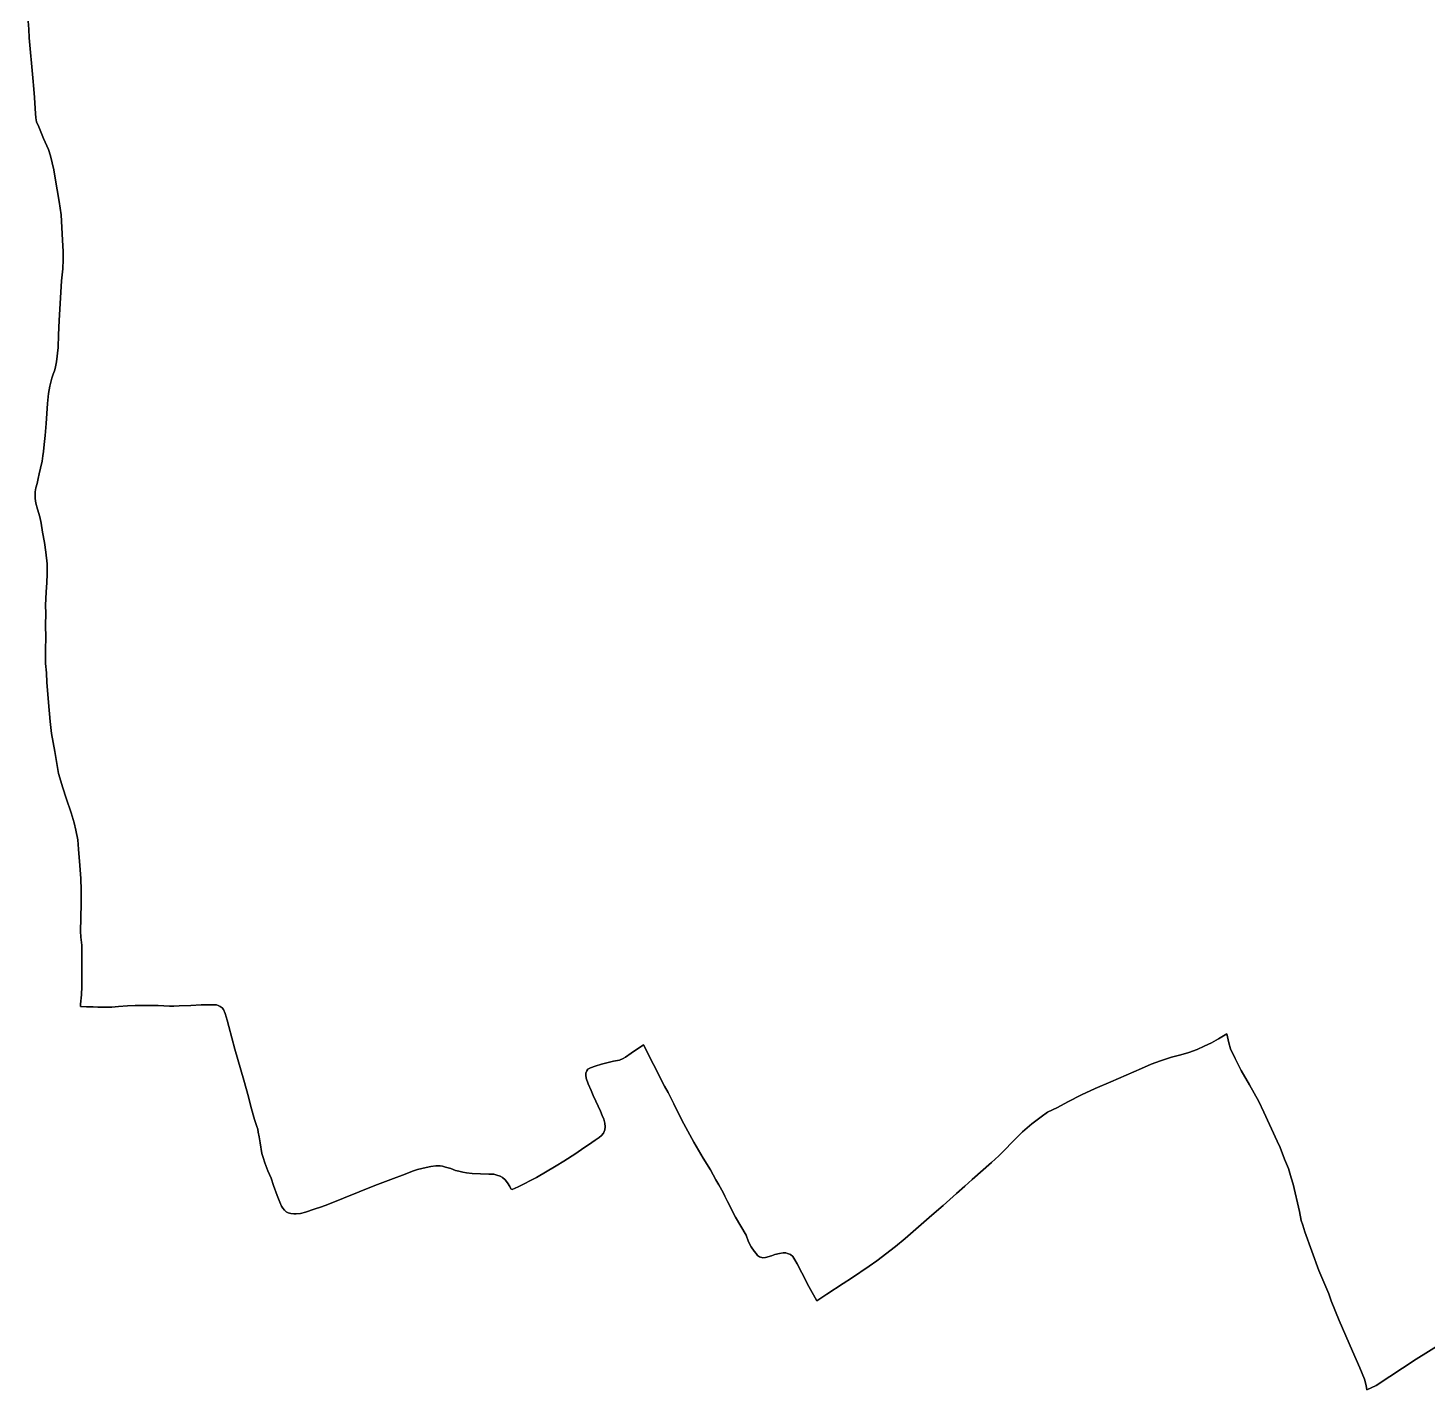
# Model space of a CAD drawing. Header units: metres. Extents: x 245125 to 394351, y 270578 to 4233311.
# Drawn here: x 276414 to 278048, y 4222801 to 4224391 of the extents above; entities that cross this region are included whole.
import ezdxf
from ezdxf.lldxf.tags import DXFTag

# ---------------------------------------------------------------- set-up
doc = ezdxf.new("R2010")
doc.units = ezdxf.units.M
doc.layers.add('ASTOTA', color=7, linetype='Continuous')
doc.layers.add('ΟΡΙΑ ΟΤΑ', color=7, linetype='Continuous')
tags = doc.linetypes.add('HIDDEN', pattern=[0.375, 0.25, -0.125]).pattern_tags.tags
tags[6:7] = [DXFTag(74, 4), DXFTag(75, 0), DXFTag(340, '0'), DXFTag(46, 1.0), DXFTag(50, 0.0), DXFTag(44, 0.0), DXFTag(45, 0.0)]
tags[4:5] = [DXFTag(74, 4), DXFTag(75, 0), DXFTag(340, '0'), DXFTag(46, 1.0), DXFTag(50, 0.0), DXFTag(44, 0.0), DXFTag(45, 0.0)]

msp = doc.modelspace()

# ---------------------------------------------------------------- linework, layer by layer
at = {"layer": 'ASTOTA', "color": 253, "linetype": 'HIDDEN', "ltscale": 300}
msp.add_lwpolyline([(278103.7, 4222880.4), (278034.6, 4222837.3), (277987.8, 4222806.8), (277977.2, 4222801.5), (277976.3, 4222806.6), (277974.2, 4222814), (277968.8, 4222827.4), (277960.2, 4222847), (277944.8, 4222882.7), (277935.5, 4222905.5), (277932.7, 4222913.7), (277921.1, 4222941.1), (277904.8, 4222986.1), (277902.2, 4222994.1), (277900.5, 4222999.5), (277898.5, 4223009.9), (277891.2, 4223041.8), (277888.9, 4223049.3), (277885.5, 4223060.2), (277881.1, 4223070.8), (277876, 4223084.4), (277872.4, 4223092.1), (277856.7, 4223125.7), (277850.9, 4223138.2), (277840, 4223157.7), (277830.6, 4223174.4), (277823.3, 4223188.4), (277818, 4223199.9), (277815.9, 4223206.7), (277813.6, 4223217.1), (277803.8, 4223211.6), (277795.7, 4223206.8), (277787.2, 4223202.9), (277779, 4223199.1), (277769.2, 4223195.6), (277760.1, 4223192.9), (277748.9, 4223189.9), (277736.4, 4223185.8), (277725.4, 4223181.7), (277714.2, 4223176.9), (277678.2, 4223161.3), (277660, 4223153.5), (277644.2, 4223146.1), (277627.9, 4223138), (277615.9, 4223131.4), (277604.5, 4223125.7), (277597, 4223120.5), (277586, 4223112.4), (277575.3, 4223102.8), (277563.4, 4223091.3), (277554.3, 4223081.4), (277547.4, 4223074.8), (277538.8, 4223067.1), (277516.4, 4223047.1), (277507.7, 4223039.3), (277498, 4223030.8), (277482.5, 4223016.9), (277469.3, 4223005.5), (277456.8, 4222994.5), (277438.3, 4222978.2), (277426.9, 4222969.2), (277405.1, 4222952.4), (277396.3, 4222946.2), (277375.5, 4222932), (277365.9, 4222926), (277346.6, 4222913.2), (277335.1, 4222905.7), (277325.6, 4222922.5), (277317.6, 4222938.2), (277312.2, 4222948.6), (277309.5, 4222953.3), (277307.1, 4222957.2), (277304.2, 4222959.8), (277301, 4222961), (277299, 4222961.5), (277295.6, 4222961.5), (277291.7, 4222960.7), (277286, 4222959.5), (277282.1, 4222958.3), (277275.3, 4222956.3), (277272, 4222955.7), (277268.2, 4222957), (277265.8, 4222958.4), (277264.1, 4222960.8), (277261.8, 4222963.7), (277258.5, 4222968.7), (277255.4, 4222974.6), (277252.5, 4222982.1), (277240.2, 4223003.2), (277231, 4223021.4), (277227.8, 4223027.7), (277225.9, 4223032.1), (277220.6, 4223041.1), (277217, 4223046.8), (277211.1, 4223058.4), (277202.5, 4223072.2), (277191.7, 4223091), (277177.7, 4223116.3), (277168.2, 4223135.6), (277161.6, 4223148.9), (277157.4, 4223156.3), (277144.3, 4223181.3), (277132.6, 4223204.5), (277118.5, 4223194.8), (277111.9, 4223190), (277108.9, 4223188.3), (277104.6, 4223186.7), (277097.9, 4223185.2), (277083.6, 4223181.8), (277076.4, 4223179.6), (277070.8, 4223177.5), (277067.8, 4223175.9), (277066.5, 4223173.9), (277065.5, 4223171.3), (277065.5, 4223168.9), (277066, 4223165.6), (277068.2, 4223159), (277071.6, 4223151.3), (277074.2, 4223145.2), (277077.3, 4223138.5), (277082.6, 4223127), (277084.6, 4223121.8), (277086.3, 4223117.7), (277087.6, 4223112.8), (277088.1, 4223108.7), (277087.5, 4223105.4), (277085.9, 4223101.3), (277083.8, 4223098.5), (277081.2, 4223096.2), (277076.3, 4223093), (277068.6, 4223087.8), (277063.2, 4223084.2), (277053.8, 4223077.6), (277039.9, 4223068.5), (277030.9, 4223063), (277007.7, 4223049.7), (276986.5, 4223038.8), (276979.3, 4223035.5), (276977.8, 4223036.2), (276976.7, 4223039.2), (276974.2, 4223043.2), (276971.3, 4223046.7), (276968.3, 4223049.4), (276965.3, 4223051), (276961.5, 4223052.4), (276958.1, 4223053.3), (276952.2, 4223053.6), (276942.5, 4223053.7), (276932.8, 4223054.3), (276926.1, 4223055.2), (276921.7, 4223055.9), (276917.2, 4223056.8), (276913.5, 4223057.9), (276907.8, 4223059.9), (276901.8, 4223061.8), (276898.2, 4223062.6), (276895.3, 4223063.2), (276892.7, 4223063.3), (276890.3, 4223063.3), (276884.7, 4223062.4), (276879.2, 4223061.3), (276874, 4223060.2), (276869, 4223059), (276863.1, 4223056.8), (276854.4, 4223053.4), (276837.8, 4223047.2), (276822.1, 4223041.5), (276809.4, 4223036.3), (276800.8, 4223032.7), (276764.2, 4223017.9), (276757, 4223015.2), (276748.2, 4223012.4), (276738.1, 4223009.1), (276732.2, 4223007.7), (276727.4, 4223007.1), (276724.5, 4223007.1), (276721.2, 4223007.4), (276717.9, 4223008.4), (276715.8, 4223009.6), (276713.6, 4223011.4), (276711.6, 4223013.9), (276710.3, 4223016.1), (276708.1, 4223020.7), (276705.1, 4223028.5), (276700.9, 4223040.3), (276698.2, 4223048.7), (276694.3, 4223057.4), (276690.6, 4223066.7), (276688.7, 4223073), (276687.4, 4223077.7), (276685.3, 4223090.2), (276684.2, 4223097.1), (276683.1, 4223102.4), (276682.4, 4223106), (276681.5, 4223109.1), (276678.8, 4223117.2), (276674.4, 4223132.6), (276671.6, 4223143.6), (276666.3, 4223163), (276655.8, 4223199.3), (276648.8, 4223225.9), (276646.6, 4223233.1), (276644.4, 4223241.1), (276642.4, 4223245.6), (276640.8, 4223247.7), (276638.6, 4223249.3), (276636.4, 4223250.5), (276634.4, 4223251.1), (276633, 4223251.2), (276630, 4223251.3), (276625.8, 4223251.3), (276616.6, 4223251.1), (276604.2, 4223250.5), (276590.8, 4223249.8), (276584.4, 4223249.5), (276579.3, 4223249.6), (276566.2, 4223250.2), (276556.2, 4223250.4), (276547.5, 4223250.3), (276539.4, 4223250.3), (276530.5, 4223249.8), (276520.1, 4223249.1), (276512.2, 4223248.4), (276504.3, 4223248.6), (276496, 4223248.5), (276490.2, 4223248.7), (276482.4, 4223248.9), (276475.4, 4223249), (276475.5, 4223252), (276476.6, 4223262.8), (276477.3, 4223272.5), (276477.3, 4223286.2), (276477, 4223306.1), (276477.1, 4223320.8), (276476.1, 4223330), (276475.6, 4223337.2), (276476, 4223352.4), (276476.3, 4223369.8), (276476.3, 4223385), (276475.8, 4223398.6), (276474.8, 4223413.8), (276473.3, 4223433), (276472.5, 4223443.6), (276470.3, 4223454.9), (276468, 4223463.4), (276464.5, 4223475.2), (276458.9, 4223492.2), (276455, 4223504.3), (276450, 4223521.1), (276445.5, 4223546.7), (276441.9, 4223567.7), (276440.1, 4223582), (276438.3, 4223603.9), (276437.3, 4223613.8), (276436.4, 4223627.5), (276435.7, 4223638.6), (276434.7, 4223649.5), (276434.7, 4223665.8), (276435.3, 4223680.1), (276434.8, 4223694.4), (276435, 4223707.8), (276434.8, 4223717.7), (276435.5, 4223733), (276436.4, 4223744.1), (276436.8, 4223753.7), (276436.5, 4223762.6), (276436.7, 4223765.8), (276435.2, 4223779.5), (276433.5, 4223790.8), (276431.4, 4223803), (276429.7, 4223813.4), (276428.1, 4223820.7), (276425.4, 4223829.6), (276423.4, 4223836.7), (276422.6, 4223842.3), (276422.5, 4223846.7), (276422.7, 4223850.1), (276423.4, 4223854.5), (276424.9, 4223859.7), (276426.3, 4223865.7), (276427.5, 4223871), (276428.9, 4223877.8), (276430.7, 4223885.8), (276431.8, 4223891.9), (276432.3, 4223897.1), (276433.2, 4223905.2), (276434.2, 4223915.8), (276435.6, 4223929.7), (276436.9, 4223953.3), (276438.3, 4223964.6), (276439.9, 4223973.5), (276442, 4223982.7), (276443.6, 4223987.3), (276445.2, 4223991.1), (276446.1, 4223994.1), (276447.6, 4224001.9), (276449.7, 4224018.3), (276450, 4224033.3), (276450.5, 4224050.1), (276453.5, 4224096.4), (276454.8, 4224110.5), (276455.5, 4224121.4), (276455.3, 4224130.7), (276454.5, 4224143.8), (276453, 4224173.2), (276450.6, 4224188.9), (276446.1, 4224216.3), (276444.4, 4224226), (276442.6, 4224234.1), (276440.4, 4224242.1), (276438.1, 4224249.6), (276432.5, 4224262.5), (276427.1, 4224276.1), (276424.3, 4224282), (276423.4, 4224286.7), (276423.1, 4224291.5), (276422.8, 4224297.5), (276422, 4224310.2), (276421.1, 4224320), (276420.1, 4224333.2), (276415.6, 4224379.9), (276415.2, 4224390.3), (276414.3, 4224399.6)], dxfattribs=at)
at = {"layer": 'ΟΡΙΑ ΟΤΑ'}
for points in [[(276414.3, 4224399.6), (276415.2, 4224390.3), (276415.6, 4224379.9), (276420.1, 4224333.2), (276421.1, 4224320), (276422, 4224310.2), (276422.8, 4224297.5), (276423.1, 4224291.5), (276423.4, 4224286.7), (276424.3, 4224282), (276427.1, 4224276.1), (276432.5, 4224262.5), (276438.1, 4224249.6), (276440.4, 4224242.1), (276442.6, 4224234.1), (276444.4, 4224226), (276446.1, 4224216.3), (276450.6, 4224188.9), (276453, 4224173.2), (276454.5, 4224143.8), (276455.3, 4224130.7), (276455.5, 4224121.4), (276454.8, 4224110.5), (276453.5, 4224096.4), (276450.5, 4224050.1), (276450, 4224033.3), (276449.7, 4224018.3), (276447.6, 4224001.9), (276446.1, 4223994.1), (276445.2, 4223991.1), (276443.6, 4223987.3), (276442, 4223982.7), (276439.9, 4223973.5), (276438.3, 4223964.6), (276436.9, 4223953.3), (276435.6, 4223929.7), (276434.2, 4223915.8), (276433.2, 4223905.2), (276432.3, 4223897.1), (276431.8, 4223891.9), (276430.7, 4223885.8), (276428.9, 4223877.8), (276427.5, 4223871), (276426.3, 4223865.7), (276424.9, 4223859.7), (276423.4, 4223854.5), (276422.7, 4223850.1), (276422.5, 4223846.7), (276422.6, 4223842.3), (276423.4, 4223836.7), (276425.4, 4223829.6), (276428.1, 4223820.7), (276429.7, 4223813.4), (276431.4, 4223803), (276433.5, 4223790.8), (276435.2, 4223779.5), (276436.7, 4223765.8), (276436.5, 4223762.6), (276436.8, 4223753.7), (276436.4, 4223744.1), (276435.5, 4223733), (276434.8, 4223717.7), (276435, 4223707.8), (276434.8, 4223694.4), (276435.3, 4223680.1), (276434.7, 4223665.8), (276434.7, 4223649.5), (276435.7, 4223638.6), (276436.4, 4223627.5), (276437.3, 4223613.8), (276438.3, 4223603.9), (276440.1, 4223582), (276441.9, 4223567.7), (276445.5, 4223546.7), (276450, 4223521.1), (276455, 4223504.3), (276458.9, 4223492.2), (276464.5, 4223475.2), (276468, 4223463.4), (276470.3, 4223454.9), (276472.5, 4223443.6), (276473.3, 4223433), (276474.8, 4223413.8), (276475.8, 4223398.6), (276476.3, 4223385), (276476.3, 4223369.8), (276476, 4223352.4), (276475.6, 4223337.2), (276476.1, 4223330), (276477.1, 4223320.8), (276477, 4223306.1), (276477.3, 4223286.2), (276477.3, 4223272.5), (276476.6, 4223262.8), (276475.5, 4223252), (276475.4, 4223249), (276482.4, 4223248.9), (276490.2, 4223248.7), (276496, 4223248.5), (276504.3, 4223248.6), (276512.2, 4223248.4), (276520.1, 4223249.1), (276530.5, 4223249.8), (276539.4, 4223250.3), (276547.5, 4223250.3), (276556.2, 4223250.4), (276566.2, 4223250.2), (276579.3, 4223249.6), (276584.4, 4223249.5), (276590.8, 4223249.8), (276604.2, 4223250.5), (276616.6, 4223251.1), (276625.8, 4223251.3), (276630, 4223251.3), (276633, 4223251.2), (276634.4, 4223251.1), (276636.4, 4223250.5), (276638.6, 4223249.3), (276640.8, 4223247.7), (276642.4, 4223245.6), (276644.4, 4223241.1), (276646.6, 4223233.1), (276648.8, 4223225.9), (276655.8, 4223199.3), (276666.3, 4223163), (276671.6, 4223143.6), (276674.4, 4223132.6), (276678.8, 4223117.2), (276681.5, 4223109.1), (276682.4, 4223106), (276683.1, 4223102.4), (276684.2, 4223097.1), (276685.3, 4223090.2), (276687.4, 4223077.7), (276688.7, 4223073), (276690.6, 4223066.7), (276694.3, 4223057.4), (276698.2, 4223048.7), (276700.9, 4223040.3), (276705.1, 4223028.5), (276708.1, 4223020.7), (276710.3, 4223016.1), (276711.6, 4223013.9), (276713.6, 4223011.4), (276715.8, 4223009.6), (276717.9, 4223008.4), (276721.2, 4223007.4), (276724.5, 4223007.1), (276727.4, 4223007.1), (276732.2, 4223007.7), (276738.1, 4223009.1), (276748.2, 4223012.4), (276757, 4223015.2), (276764.2, 4223017.9), (276800.8, 4223032.7), (276809.4, 4223036.3), (276822.1, 4223041.5), (276837.8, 4223047.2), (276854.4, 4223053.4), (276863.1, 4223056.8), (276869, 4223059), (276874, 4223060.2), (276879.2, 4223061.3), (276884.7, 4223062.4), (276890.3, 4223063.3), (276892.7, 4223063.3), (276895.3, 4223063.2), (276898.2, 4223062.6), (276901.8, 4223061.8), (276907.8, 4223059.9), (276913.5, 4223057.9), (276917.2, 4223056.8), (276921.7, 4223055.9), (276926.1, 4223055.2), (276932.8, 4223054.3), (276942.5, 4223053.7), (276952.2, 4223053.6), (276958.1, 4223053.3), (276961.5, 4223052.4), (276965.3, 4223051), (276968.3, 4223049.4), (276971.3, 4223046.7), (276974.2, 4223043.2), (276976.7, 4223039.2), (276977.8, 4223036.2), (276979.3, 4223035.5), (276986.5, 4223038.8), (277007.7, 4223049.7), (277030.9, 4223063), (277039.9, 4223068.5), (277053.8, 4223077.6), (277063.2, 4223084.2), (277068.6, 4223087.8), (277076.3, 4223093), (277081.2, 4223096.2), (277083.8, 4223098.5), (277085.9, 4223101.3), (277087.5, 4223105.4), (277088.1, 4223108.7), (277087.6, 4223112.8), (277086.3, 4223117.7), (277084.6, 4223121.8), (277082.6, 4223127), (277077.3, 4223138.5), (277074.2, 4223145.2), (277071.6, 4223151.3), (277068.2, 4223159), (277066, 4223165.6), (277065.5, 4223168.9), (277065.5, 4223171.3), (277066.5, 4223173.9), (277067.8, 4223175.9), (277070.8, 4223177.5), (277076.4, 4223179.6), (277083.6, 4223181.8), (277097.9, 4223185.2), (277104.6, 4223186.7), (277108.9, 4223188.3), (277111.9, 4223190), (277118.5, 4223194.8), (277132.6, 4223204.5), (277144.3, 4223181.3), (277157.4, 4223156.3), (277161.6, 4223148.9), (277168.2, 4223135.6), (277177.7, 4223116.3), (277191.7, 4223091), (277202.5, 4223072.2), (277211.1, 4223058.4), (277217, 4223046.8), (277220.6, 4223041.1), (277225.9, 4223032.1), (277227.8, 4223027.7), (277231, 4223021.4), (277240.2, 4223003.2), (277252.5, 4222982.1), (277255.4, 4222974.6), (277258.5, 4222968.7), (277261.8, 4222963.7), (277264.1, 4222960.8), (277265.8, 4222958.4), (277268.2, 4222957), (277272, 4222955.7), (277275.3, 4222956.3), (277282.1, 4222958.3), (277286, 4222959.5), (277291.7, 4222960.7), (277295.6, 4222961.5), (277299, 4222961.5), (277301, 4222961), (277304.2, 4222959.8), (277307.1, 4222957.2), (277309.5, 4222953.3), (277312.2, 4222948.6), (277317.6, 4222938.2), (277325.6, 4222922.5), (277335.1, 4222905.7), (277346.6, 4222913.2), (277365.9, 4222926), (277375.5, 4222932), (277396.3, 4222946.2), (277405.1, 4222952.4), (277426.9, 4222969.2), (277438.3, 4222978.2), (277456.8, 4222994.5), (277469.3, 4223005.5), (277482.5, 4223016.9), (277498, 4223030.8), (277507.7, 4223039.3), (277516.4, 4223047.1), (277538.8, 4223067.1), (277547.4, 4223074.8), (277554.3, 4223081.4), (277563.4, 4223091.3), (277575.3, 4223102.8), (277586, 4223112.4), (277597, 4223120.5), (277604.5, 4223125.7), (277615.9, 4223131.4), (277627.9, 4223138), (277644.2, 4223146.1), (277660, 4223153.5), (277678.2, 4223161.3), (277714.2, 4223176.9), (277725.4, 4223181.7), (277736.4, 4223185.8), (277748.9, 4223189.9), (277760.1, 4223192.9), (277769.2, 4223195.6), (277779, 4223199.1), (277787.2, 4223202.9), (277795.7, 4223206.8), (277803.8, 4223211.6), (277813.6, 4223217.1), (277815.9, 4223206.7), (277818, 4223199.9), (277823.3, 4223188.4), (277830.6, 4223174.4), (277840, 4223157.7), (277850.9, 4223138.2), (277856.7, 4223125.7), (277872.4, 4223092.1), (277876, 4223084.4), (277881.1, 4223070.8), (277885.5, 4223060.2), (277888.9, 4223049.3), (277891.2, 4223041.8), (277898.5, 4223009.9), (277900.5, 4222999.5), (277902.2, 4222994.1), (277904.8, 4222986.1), (277921.1, 4222941.1), (277932.7, 4222913.7), (277935.5, 4222905.5), (277944.8, 4222882.7), (277960.2, 4222847), (277968.8, 4222827.4), (277974.2, 4222814), (277976.3, 4222806.6), (277977.2, 4222801.5), (277987.8, 4222806.8), (278034.6, 4222837.3), (278103.7, 4222880.4)], [(276414.3, 4224399.6), (276415.2, 4224390.3), (276415.6, 4224379.9), (276420.1, 4224333.2), (276421.1, 4224320), (276422, 4224310.2), (276422.8, 4224297.5), (276423.1, 4224291.5), (276423.4, 4224286.7), (276424.3, 4224282), (276427.1, 4224276.1), (276432.5, 4224262.5), (276438.1, 4224249.6), (276440.4, 4224242.1), (276442.6, 4224234.1), (276444.4, 4224226), (276446.1, 4224216.3), (276450.6, 4224188.9), (276453, 4224173.2), (276454.5, 4224143.8), (276455.3, 4224130.7), (276455.5, 4224121.4), (276454.8, 4224110.5), (276453.5, 4224096.4), (276450.5, 4224050.1), (276450, 4224033.3), (276449.7, 4224018.3), (276447.6, 4224001.9), (276446.1, 4223994.1), (276445.2, 4223991.1), (276443.6, 4223987.3), (276442, 4223982.7), (276439.9, 4223973.5), (276438.3, 4223964.6), (276436.9, 4223953.3), (276435.6, 4223929.7), (276434.2, 4223915.8), (276433.2, 4223905.2), (276432.3, 4223897.1), (276431.8, 4223891.9), (276430.7, 4223885.8), (276428.9, 4223877.8), (276427.5, 4223871), (276426.3, 4223865.7), (276424.9, 4223859.7), (276423.4, 4223854.5), (276422.7, 4223850.1), (276422.5, 4223846.7), (276422.6, 4223842.3), (276423.4, 4223836.7), (276425.4, 4223829.6), (276428.1, 4223820.7), (276429.7, 4223813.4), (276431.4, 4223803), (276433.5, 4223790.8), (276435.2, 4223779.5), (276436.7, 4223765.8), (276436.5, 4223762.6), (276436.8, 4223753.7), (276436.4, 4223744.1), (276435.5, 4223733), (276434.8, 4223717.7), (276435, 4223707.8), (276434.8, 4223694.4), (276435.3, 4223680.1), (276434.7, 4223665.8), (276434.7, 4223649.5), (276435.7, 4223638.6), (276436.4, 4223627.5), (276437.3, 4223613.8), (276438.3, 4223603.9), (276440.1, 4223582), (276441.9, 4223567.7), (276445.5, 4223546.7), (276450, 4223521.1), (276455, 4223504.3), (276458.9, 4223492.2), (276464.5, 4223475.2), (276468, 4223463.4), (276470.3, 4223454.9), (276472.5, 4223443.6), (276473.3, 4223433), (276474.8, 4223413.8), (276475.8, 4223398.6), (276476.3, 4223385), (276476.3, 4223369.8), (276476, 4223352.4), (276475.6, 4223337.2), (276476.1, 4223330), (276477.1, 4223320.8), (276477, 4223306.1), (276477.3, 4223286.2), (276477.3, 4223272.5), (276476.6, 4223262.8), (276475.5, 4223252), (276475.4, 4223249), (276482.4, 4223248.9), (276490.2, 4223248.7), (276496, 4223248.5), (276504.3, 4223248.6), (276512.2, 4223248.4), (276520.1, 4223249.1), (276530.5, 4223249.8), (276539.4, 4223250.3), (276547.5, 4223250.3), (276556.2, 4223250.4), (276566.2, 4223250.2), (276579.3, 4223249.6), (276584.4, 4223249.5), (276590.8, 4223249.8), (276604.2, 4223250.5), (276616.6, 4223251.1), (276625.8, 4223251.3), (276630, 4223251.3), (276633, 4223251.2), (276634.4, 4223251.1), (276636.4, 4223250.5), (276638.6, 4223249.3), (276640.8, 4223247.7), (276642.4, 4223245.6), (276644.4, 4223241.1), (276646.6, 4223233.1), (276648.8, 4223225.9), (276655.8, 4223199.3), (276666.3, 4223163), (276671.6, 4223143.6), (276674.4, 4223132.6), (276678.8, 4223117.2), (276681.5, 4223109.1), (276682.4, 4223106), (276683.1, 4223102.4), (276684.2, 4223097.1), (276685.3, 4223090.2), (276687.4, 4223077.7), (276688.7, 4223073), (276690.6, 4223066.7), (276694.3, 4223057.4), (276698.2, 4223048.7), (276700.9, 4223040.3), (276705.1, 4223028.5), (276708.1, 4223020.7), (276710.3, 4223016.1), (276711.6, 4223013.9), (276713.6, 4223011.4), (276715.8, 4223009.6), (276717.9, 4223008.4), (276721.2, 4223007.4), (276724.5, 4223007.1), (276727.4, 4223007.1), (276732.2, 4223007.7), (276738.1, 4223009.1), (276748.2, 4223012.4), (276757, 4223015.2), (276764.2, 4223017.9), (276800.8, 4223032.7), (276809.4, 4223036.3), (276822.1, 4223041.5), (276837.8, 4223047.2), (276854.4, 4223053.4), (276863.1, 4223056.8), (276869, 4223059), (276874, 4223060.2), (276879.2, 4223061.3), (276884.7, 4223062.4), (276890.3, 4223063.3), (276892.7, 4223063.3), (276895.3, 4223063.2), (276898.2, 4223062.6), (276901.8, 4223061.8), (276907.8, 4223059.9), (276913.5, 4223057.9), (276917.2, 4223056.8), (276921.7, 4223055.9), (276926.1, 4223055.2), (276932.8, 4223054.3), (276942.5, 4223053.7), (276952.2, 4223053.6), (276958.1, 4223053.3), (276961.5, 4223052.4), (276965.3, 4223051), (276968.3, 4223049.4), (276971.3, 4223046.7), (276974.2, 4223043.2), (276976.7, 4223039.2), (276977.8, 4223036.2), (276979.3, 4223035.5), (276986.5, 4223038.8), (277007.7, 4223049.7), (277030.9, 4223063), (277039.9, 4223068.5), (277053.8, 4223077.6), (277063.2, 4223084.2), (277068.6, 4223087.8), (277076.3, 4223093), (277081.2, 4223096.2), (277083.8, 4223098.5), (277085.9, 4223101.3), (277087.5, 4223105.4), (277088.1, 4223108.7), (277087.6, 4223112.8), (277086.3, 4223117.7), (277084.6, 4223121.8), (277082.6, 4223127), (277077.3, 4223138.5), (277074.2, 4223145.2), (277071.6, 4223151.3), (277068.2, 4223159), (277066, 4223165.6), (277065.5, 4223168.9), (277065.5, 4223171.3), (277066.5, 4223173.9), (277067.8, 4223175.9), (277070.8, 4223177.5), (277076.4, 4223179.6), (277083.6, 4223181.8), (277097.9, 4223185.2), (277104.6, 4223186.7), (277108.9, 4223188.3), (277111.9, 4223190), (277118.5, 4223194.8), (277132.6, 4223204.5), (277144.3, 4223181.3), (277157.4, 4223156.3), (277161.6, 4223148.9), (277168.2, 4223135.6), (277177.7, 4223116.3), (277191.7, 4223091), (277202.5, 4223072.2), (277211.1, 4223058.4), (277217, 4223046.8), (277220.6, 4223041.1), (277225.9, 4223032.1), (277227.8, 4223027.7), (277231, 4223021.4), (277240.2, 4223003.2), (277252.5, 4222982.1), (277255.4, 4222974.6), (277258.5, 4222968.7), (277261.8, 4222963.7), (277264.1, 4222960.8), (277265.8, 4222958.4), (277268.2, 4222957), (277272, 4222955.7), (277275.3, 4222956.3), (277282.1, 4222958.3), (277286, 4222959.5), (277291.7, 4222960.7), (277295.6, 4222961.5), (277299, 4222961.5), (277301, 4222961), (277304.2, 4222959.8), (277307.1, 4222957.2), (277309.5, 4222953.3), (277312.2, 4222948.6), (277317.6, 4222938.2), (277325.6, 4222922.5), (277335.1, 4222905.7), (277346.6, 4222913.2), (277365.9, 4222926), (277375.5, 4222932), (277396.3, 4222946.2), (277405.1, 4222952.4), (277426.9, 4222969.2), (277438.3, 4222978.2), (277456.8, 4222994.5), (277469.3, 4223005.5), (277482.5, 4223016.9), (277498, 4223030.8), (277507.7, 4223039.3), (277516.4, 4223047.1), (277538.8, 4223067.1), (277547.4, 4223074.8), (277554.3, 4223081.4), (277563.4, 4223091.3), (277575.3, 4223102.8), (277586, 4223112.4), (277597, 4223120.5), (277604.5, 4223125.7), (277615.9, 4223131.4), (277627.9, 4223138), (277644.2, 4223146.1), (277660, 4223153.5), (277678.2, 4223161.3), (277714.2, 4223176.9), (277725.4, 4223181.7), (277736.4, 4223185.8), (277748.9, 4223189.9), (277760.1, 4223192.9), (277769.2, 4223195.6), (277779, 4223199.1), (277787.2, 4223202.9), (277795.7, 4223206.8), (277803.8, 4223211.6), (277813.6, 4223217.1), (277815.9, 4223206.7), (277818, 4223199.9), (277823.3, 4223188.4), (277830.6, 4223174.4), (277840, 4223157.7), (277850.9, 4223138.2), (277856.7, 4223125.7), (277872.4, 4223092.1), (277876, 4223084.4), (277881.1, 4223070.8), (277885.5, 4223060.2), (277888.9, 4223049.3), (277891.2, 4223041.8), (277898.5, 4223009.9), (277900.5, 4222999.5), (277902.2, 4222994.1), (277904.8, 4222986.1), (277921.1, 4222941.1), (277932.7, 4222913.7), (277935.5, 4222905.5), (277944.8, 4222882.7), (277960.2, 4222847), (277968.8, 4222827.4), (277974.2, 4222814), (277976.3, 4222806.6), (277977.2, 4222801.5), (277987.8, 4222806.8), (278034.6, 4222837.3), (278103.7, 4222880.4)], [(276414.3, 4224399.6), (276415.2, 4224390.3), (276415.6, 4224379.9), (276420.1, 4224333.2), (276421.1, 4224320), (276422, 4224310.2), (276422.8, 4224297.5), (276423.1, 4224291.5), (276423.4, 4224286.7), (276424.3, 4224282), (276427.1, 4224276.1), (276432.5, 4224262.5), (276438.1, 4224249.6), (276440.4, 4224242.1), (276442.6, 4224234.1), (276444.4, 4224226), (276446.1, 4224216.3), (276450.6, 4224188.9), (276453, 4224173.2), (276454.5, 4224143.8), (276455.3, 4224130.7), (276455.5, 4224121.4), (276454.8, 4224110.5), (276453.5, 4224096.4), (276450.5, 4224050.1), (276450, 4224033.3), (276449.7, 4224018.3), (276447.6, 4224001.9), (276446.1, 4223994.1), (276445.2, 4223991.1), (276443.6, 4223987.3), (276442, 4223982.7), (276439.9, 4223973.5), (276438.3, 4223964.6), (276436.9, 4223953.3), (276435.6, 4223929.7), (276434.2, 4223915.8), (276433.2, 4223905.2), (276432.3, 4223897.1), (276431.8, 4223891.9), (276430.7, 4223885.8), (276428.9, 4223877.8), (276427.5, 4223871), (276426.3, 4223865.7), (276424.9, 4223859.7), (276423.4, 4223854.5), (276422.7, 4223850.1), (276422.5, 4223846.7), (276422.6, 4223842.3), (276423.4, 4223836.7), (276425.4, 4223829.6), (276428.1, 4223820.7), (276429.7, 4223813.4), (276431.4, 4223803), (276433.5, 4223790.8), (276435.2, 4223779.5), (276436.7, 4223765.8), (276436.5, 4223762.6), (276436.8, 4223753.7), (276436.4, 4223744.1), (276435.5, 4223733), (276434.8, 4223717.7), (276435, 4223707.8), (276434.8, 4223694.4), (276435.3, 4223680.1), (276434.7, 4223665.8), (276434.7, 4223649.5), (276435.7, 4223638.6), (276436.4, 4223627.5), (276437.3, 4223613.8), (276438.3, 4223603.9), (276440.1, 4223582), (276441.9, 4223567.7), (276445.5, 4223546.7), (276450, 4223521.1), (276455, 4223504.3), (276458.9, 4223492.2), (276464.5, 4223475.2), (276468, 4223463.4), (276470.3, 4223454.9), (276472.5, 4223443.6), (276473.3, 4223433), (276474.8, 4223413.8), (276475.8, 4223398.6), (276476.3, 4223385), (276476.3, 4223369.8), (276476, 4223352.4), (276475.6, 4223337.2), (276476.1, 4223330), (276477.1, 4223320.8), (276477, 4223306.1), (276477.3, 4223286.2), (276477.3, 4223272.5), (276476.6, 4223262.8), (276475.5, 4223252), (276475.4, 4223249), (276482.4, 4223248.9), (276490.2, 4223248.7), (276496, 4223248.5), (276504.3, 4223248.6), (276512.2, 4223248.4), (276520.1, 4223249.1), (276530.5, 4223249.8), (276539.4, 4223250.3), (276547.5, 4223250.3), (276556.2, 4223250.4), (276566.2, 4223250.2), (276579.3, 4223249.6), (276584.4, 4223249.5), (276590.8, 4223249.8), (276604.2, 4223250.5), (276616.6, 4223251.1), (276625.8, 4223251.3), (276630, 4223251.3), (276633, 4223251.2), (276634.4, 4223251.1), (276636.4, 4223250.5), (276638.6, 4223249.3), (276640.8, 4223247.7), (276642.4, 4223245.6), (276644.4, 4223241.1), (276646.6, 4223233.1), (276648.8, 4223225.9), (276655.8, 4223199.3), (276666.3, 4223163), (276671.6, 4223143.6), (276674.4, 4223132.6), (276678.8, 4223117.2), (276681.5, 4223109.1), (276682.4, 4223106), (276683.1, 4223102.4), (276684.2, 4223097.1), (276685.3, 4223090.2), (276687.4, 4223077.7), (276688.7, 4223073), (276690.6, 4223066.7), (276694.3, 4223057.4), (276698.2, 4223048.7), (276700.9, 4223040.3), (276705.1, 4223028.5), (276708.1, 4223020.7), (276710.3, 4223016.1), (276711.6, 4223013.9), (276713.6, 4223011.4), (276715.8, 4223009.6), (276717.9, 4223008.4), (276721.2, 4223007.4), (276724.5, 4223007.1), (276727.4, 4223007.1), (276732.2, 4223007.7), (276738.1, 4223009.1), (276748.2, 4223012.4), (276757, 4223015.2), (276764.2, 4223017.9), (276800.8, 4223032.7), (276809.4, 4223036.3), (276822.1, 4223041.5), (276837.8, 4223047.2), (276854.4, 4223053.4), (276863.1, 4223056.8), (276869, 4223059), (276874, 4223060.2), (276879.2, 4223061.3), (276884.7, 4223062.4), (276890.3, 4223063.3), (276892.7, 4223063.3), (276895.3, 4223063.2), (276898.2, 4223062.6), (276901.8, 4223061.8), (276907.8, 4223059.9), (276913.5, 4223057.9), (276917.2, 4223056.8), (276921.7, 4223055.9), (276926.1, 4223055.2), (276932.8, 4223054.3), (276942.5, 4223053.7), (276952.2, 4223053.6), (276958.1, 4223053.3), (276961.5, 4223052.4), (276965.3, 4223051), (276968.3, 4223049.4), (276971.3, 4223046.7), (276974.2, 4223043.2), (276976.7, 4223039.2), (276977.8, 4223036.2), (276979.3, 4223035.5), (276986.5, 4223038.8), (277007.7, 4223049.7), (277030.9, 4223063), (277039.9, 4223068.5), (277053.8, 4223077.6), (277063.2, 4223084.2), (277068.6, 4223087.8), (277076.3, 4223093), (277081.2, 4223096.2), (277083.8, 4223098.5), (277085.9, 4223101.3), (277087.5, 4223105.4), (277088.1, 4223108.7), (277087.6, 4223112.8), (277086.3, 4223117.7), (277084.6, 4223121.8), (277082.6, 4223127), (277077.3, 4223138.5), (277074.2, 4223145.2), (277071.6, 4223151.3), (277068.2, 4223159), (277066, 4223165.6), (277065.5, 4223168.9), (277065.5, 4223171.3), (277066.5, 4223173.9), (277067.8, 4223175.9), (277070.8, 4223177.5), (277076.4, 4223179.6), (277083.6, 4223181.8), (277097.9, 4223185.2), (277104.6, 4223186.7), (277108.9, 4223188.3), (277111.9, 4223190), (277118.5, 4223194.8), (277132.6, 4223204.5), (277144.3, 4223181.3), (277157.4, 4223156.3), (277161.6, 4223148.9), (277168.2, 4223135.6), (277177.7, 4223116.3), (277191.7, 4223091), (277202.5, 4223072.2), (277211.1, 4223058.4), (277217, 4223046.8), (277220.6, 4223041.1), (277225.9, 4223032.1), (277227.8, 4223027.7), (277231, 4223021.4), (277240.2, 4223003.2), (277252.5, 4222982.1), (277255.4, 4222974.6), (277258.5, 4222968.7), (277261.8, 4222963.7), (277264.1, 4222960.8), (277265.8, 4222958.4), (277268.2, 4222957), (277272, 4222955.7), (277275.3, 4222956.3), (277282.1, 4222958.3), (277286, 4222959.5), (277291.7, 4222960.7), (277295.6, 4222961.5), (277299, 4222961.5), (277301, 4222961), (277304.2, 4222959.8), (277307.1, 4222957.2), (277309.5, 4222953.3), (277312.2, 4222948.6), (277317.6, 4222938.2), (277325.6, 4222922.5), (277335.1, 4222905.7), (277346.6, 4222913.2), (277365.9, 4222926), (277375.5, 4222932), (277396.3, 4222946.2), (277405.1, 4222952.4), (277426.9, 4222969.2), (277438.3, 4222978.2), (277456.8, 4222994.5), (277469.3, 4223005.5), (277482.5, 4223016.9), (277498, 4223030.8), (277507.7, 4223039.3), (277516.4, 4223047.1), (277538.8, 4223067.1), (277547.4, 4223074.8), (277554.3, 4223081.4), (277563.4, 4223091.3), (277575.3, 4223102.8), (277586, 4223112.4), (277597, 4223120.5), (277604.5, 4223125.7), (277615.9, 4223131.4), (277627.9, 4223138), (277644.2, 4223146.1), (277660, 4223153.5), (277678.2, 4223161.3), (277714.2, 4223176.9), (277725.4, 4223181.7), (277736.4, 4223185.8), (277748.9, 4223189.9), (277760.1, 4223192.9), (277769.2, 4223195.6), (277779, 4223199.1), (277787.2, 4223202.9), (277795.7, 4223206.8), (277803.8, 4223211.6), (277813.6, 4223217.1), (277815.9, 4223206.7), (277818, 4223199.9), (277823.3, 4223188.4), (277830.6, 4223174.4), (277840, 4223157.7), (277850.9, 4223138.2), (277856.7, 4223125.7), (277872.4, 4223092.1), (277876, 4223084.4), (277881.1, 4223070.8), (277885.5, 4223060.2), (277888.9, 4223049.3), (277891.2, 4223041.8), (277898.5, 4223009.9), (277900.5, 4222999.5), (277902.2, 4222994.1), (277904.8, 4222986.1), (277921.1, 4222941.1), (277932.7, 4222913.7), (277935.5, 4222905.5), (277944.8, 4222882.7), (277960.2, 4222847), (277968.8, 4222827.4), (277974.2, 4222814), (277976.3, 4222806.6), (277977.2, 4222801.5), (277987.8, 4222806.8), (278034.6, 4222837.3), (278103.7, 4222880.4)], [(278103.7, 4222880.4), (278034.6, 4222837.3), (277987.8, 4222806.8), (277977.2, 4222801.5), (277976.3, 4222806.6), (277974.2, 4222814), (277968.8, 4222827.4), (277960.2, 4222847), (277944.8, 4222882.7), (277935.5, 4222905.5), (277932.7, 4222913.7), (277921.1, 4222941.1), (277904.8, 4222986.1), (277902.2, 4222994.1), (277900.5, 4222999.5), (277898.5, 4223009.9), (277891.2, 4223041.8), (277888.9, 4223049.3), (277885.5, 4223060.2), (277881.1, 4223070.8), (277876, 4223084.4), (277872.4, 4223092.1), (277856.7, 4223125.7), (277850.9, 4223138.2), (277840, 4223157.7), (277830.6, 4223174.4), (277823.3, 4223188.4), (277818, 4223199.9), (277815.9, 4223206.7), (277813.6, 4223217.1), (277803.8, 4223211.6), (277795.7, 4223206.8), (277787.2, 4223202.9), (277779, 4223199.1), (277769.2, 4223195.6), (277760.1, 4223192.9), (277748.9, 4223189.9), (277736.4, 4223185.8), (277725.4, 4223181.7), (277714.2, 4223176.9), (277678.2, 4223161.3), (277660, 4223153.5), (277644.2, 4223146.1), (277627.9, 4223138), (277615.9, 4223131.4), (277604.5, 4223125.7), (277597, 4223120.5), (277586, 4223112.4), (277575.3, 4223102.8), (277563.4, 4223091.3), (277554.3, 4223081.4), (277547.4, 4223074.8), (277538.8, 4223067.1), (277516.4, 4223047.1), (277507.7, 4223039.3), (277498, 4223030.8), (277482.5, 4223016.9), (277469.3, 4223005.5), (277456.8, 4222994.5), (277438.3, 4222978.2), (277426.9, 4222969.2), (277405.1, 4222952.4), (277396.3, 4222946.2), (277375.5, 4222932), (277365.9, 4222926), (277346.6, 4222913.2), (277335.1, 4222905.7), (277325.6, 4222922.5), (277317.6, 4222938.2), (277312.2, 4222948.6), (277309.5, 4222953.3), (277307.1, 4222957.2), (277304.2, 4222959.8), (277301, 4222961), (277299, 4222961.5), (277295.6, 4222961.5), (277291.7, 4222960.7), (277286, 4222959.5), (277282.1, 4222958.3), (277275.3, 4222956.3), (277272, 4222955.7), (277268.2, 4222957), (277265.8, 4222958.4), (277264.1, 4222960.8), (277261.8, 4222963.7), (277258.5, 4222968.7), (277255.4, 4222974.6), (277252.5, 4222982.1), (277240.2, 4223003.2), (277231, 4223021.4), (277227.8, 4223027.7), (277225.9, 4223032.1), (277220.6, 4223041.1), (277217, 4223046.8), (277211.1, 4223058.4), (277202.5, 4223072.2), (277191.7, 4223091), (277177.7, 4223116.3), (277168.2, 4223135.6), (277161.6, 4223148.9), (277157.4, 4223156.3), (277144.3, 4223181.3), (277132.6, 4223204.5), (277118.5, 4223194.8), (277111.9, 4223190), (277108.9, 4223188.3), (277104.6, 4223186.7), (277097.9, 4223185.2), (277083.6, 4223181.8), (277076.4, 4223179.6), (277070.8, 4223177.5), (277067.8, 4223175.9), (277066.5, 4223173.9), (277065.5, 4223171.3), (277065.5, 4223168.9), (277066, 4223165.6), (277068.2, 4223159), (277071.6, 4223151.3), (277074.2, 4223145.2), (277077.3, 4223138.5), (277082.6, 4223127), (277084.6, 4223121.8), (277086.3, 4223117.7), (277087.6, 4223112.8), (277088.1, 4223108.7), (277087.5, 4223105.4), (277085.9, 4223101.3), (277083.8, 4223098.5), (277081.2, 4223096.2), (277076.3, 4223093), (277068.6, 4223087.8), (277063.2, 4223084.2), (277053.8, 4223077.6), (277039.9, 4223068.5), (277030.9, 4223063), (277007.7, 4223049.7), (276986.5, 4223038.8), (276979.3, 4223035.5), (276977.8, 4223036.2), (276976.7, 4223039.2), (276974.2, 4223043.2), (276971.3, 4223046.7), (276968.3, 4223049.4), (276965.3, 4223051), (276961.5, 4223052.4), (276958.1, 4223053.3), (276952.2, 4223053.6), (276942.5, 4223053.7), (276932.8, 4223054.3), (276926.1, 4223055.2), (276921.7, 4223055.9), (276917.2, 4223056.8), (276913.5, 4223057.9), (276907.8, 4223059.9), (276901.8, 4223061.8), (276898.2, 4223062.6), (276895.3, 4223063.2), (276892.7, 4223063.3), (276890.3, 4223063.3), (276884.7, 4223062.4), (276879.2, 4223061.3), (276874, 4223060.2), (276869, 4223059), (276863.1, 4223056.8), (276854.4, 4223053.4), (276837.8, 4223047.2), (276822.1, 4223041.5), (276809.4, 4223036.3), (276800.8, 4223032.7), (276764.2, 4223017.9), (276757, 4223015.2), (276748.2, 4223012.4), (276738.1, 4223009.1), (276732.2, 4223007.7), (276727.4, 4223007.1), (276724.5, 4223007.1), (276721.2, 4223007.4), (276717.9, 4223008.4), (276715.8, 4223009.6), (276713.6, 4223011.4), (276711.6, 4223013.9), (276710.3, 4223016.1), (276708.1, 4223020.7), (276705.1, 4223028.5), (276700.9, 4223040.3), (276698.2, 4223048.7), (276694.3, 4223057.4), (276690.6, 4223066.7), (276688.7, 4223073), (276687.4, 4223077.7), (276685.3, 4223090.2), (276684.2, 4223097.1), (276683.1, 4223102.4), (276682.4, 4223106), (276681.5, 4223109.1), (276678.8, 4223117.2), (276674.4, 4223132.6), (276671.6, 4223143.6), (276666.3, 4223163), (276655.8, 4223199.3), (276648.8, 4223225.9), (276646.6, 4223233.1), (276644.4, 4223241.1), (276642.4, 4223245.6), (276640.8, 4223247.7), (276638.6, 4223249.3), (276636.4, 4223250.5), (276634.4, 4223251.1), (276633, 4223251.2), (276630, 4223251.3), (276625.8, 4223251.3), (276616.6, 4223251.1), (276604.2, 4223250.5), (276590.8, 4223249.8), (276584.4, 4223249.5), (276579.3, 4223249.6), (276566.2, 4223250.2), (276556.2, 4223250.4), (276547.5, 4223250.3), (276539.4, 4223250.3), (276530.5, 4223249.8), (276520.1, 4223249.1), (276512.2, 4223248.4), (276504.3, 4223248.6), (276496, 4223248.5), (276490.2, 4223248.7), (276482.4, 4223248.9), (276475.4, 4223249), (276475.5, 4223252), (276476.6, 4223262.8), (276477.3, 4223272.5), (276477.3, 4223286.2), (276477, 4223306.1), (276477.1, 4223320.8), (276476.1, 4223330), (276475.6, 4223337.2), (276476, 4223352.4), (276476.3, 4223369.8), (276476.3, 4223385), (276475.8, 4223398.6), (276474.8, 4223413.8), (276473.3, 4223433), (276472.5, 4223443.6), (276470.3, 4223454.9), (276468, 4223463.4), (276464.5, 4223475.2), (276458.9, 4223492.2), (276455, 4223504.3), (276450, 4223521.1), (276445.5, 4223546.7), (276441.9, 4223567.7), (276440.1, 4223582), (276438.3, 4223603.9), (276437.3, 4223613.8), (276436.4, 4223627.5), (276435.7, 4223638.6), (276434.7, 4223649.5), (276434.7, 4223665.8), (276435.3, 4223680.1), (276434.8, 4223694.4), (276435, 4223707.8), (276434.8, 4223717.7), (276435.5, 4223733), (276436.4, 4223744.1), (276436.8, 4223753.7), (276436.5, 4223762.6), (276436.7, 4223765.8), (276435.2, 4223779.5), (276433.5, 4223790.8), (276431.4, 4223803), (276429.7, 4223813.4), (276428.1, 4223820.7), (276425.4, 4223829.6), (276423.4, 4223836.7), (276422.6, 4223842.3), (276422.5, 4223846.7), (276422.7, 4223850.1), (276423.4, 4223854.5), (276424.9, 4223859.7), (276426.3, 4223865.7), (276427.5, 4223871), (276428.9, 4223877.8), (276430.7, 4223885.8), (276431.8, 4223891.9), (276432.3, 4223897.1), (276433.2, 4223905.2), (276434.2, 4223915.8), (276435.6, 4223929.7), (276436.9, 4223953.3), (276438.3, 4223964.6), (276439.9, 4223973.5), (276442, 4223982.7), (276443.6, 4223987.3), (276445.2, 4223991.1), (276446.1, 4223994.1), (276447.6, 4224001.9), (276449.7, 4224018.3), (276450, 4224033.3), (276450.5, 4224050.1), (276453.5, 4224096.4), (276454.8, 4224110.5), (276455.5, 4224121.4), (276455.3, 4224130.7), (276454.5, 4224143.8), (276453, 4224173.2), (276450.6, 4224188.9), (276446.1, 4224216.3), (276444.4, 4224226), (276442.6, 4224234.1), (276440.4, 4224242.1), (276438.1, 4224249.6), (276432.5, 4224262.5), (276427.1, 4224276.1), (276424.3, 4224282), (276423.4, 4224286.7), (276423.1, 4224291.5), (276422.8, 4224297.5), (276422, 4224310.2), (276421.1, 4224320), (276420.1, 4224333.2), (276415.6, 4224379.9), (276415.2, 4224390.3), (276414.3, 4224399.6)]]:
    msp.add_lwpolyline(points, dxfattribs=at)

doc.saveas('drawing.dxf')
